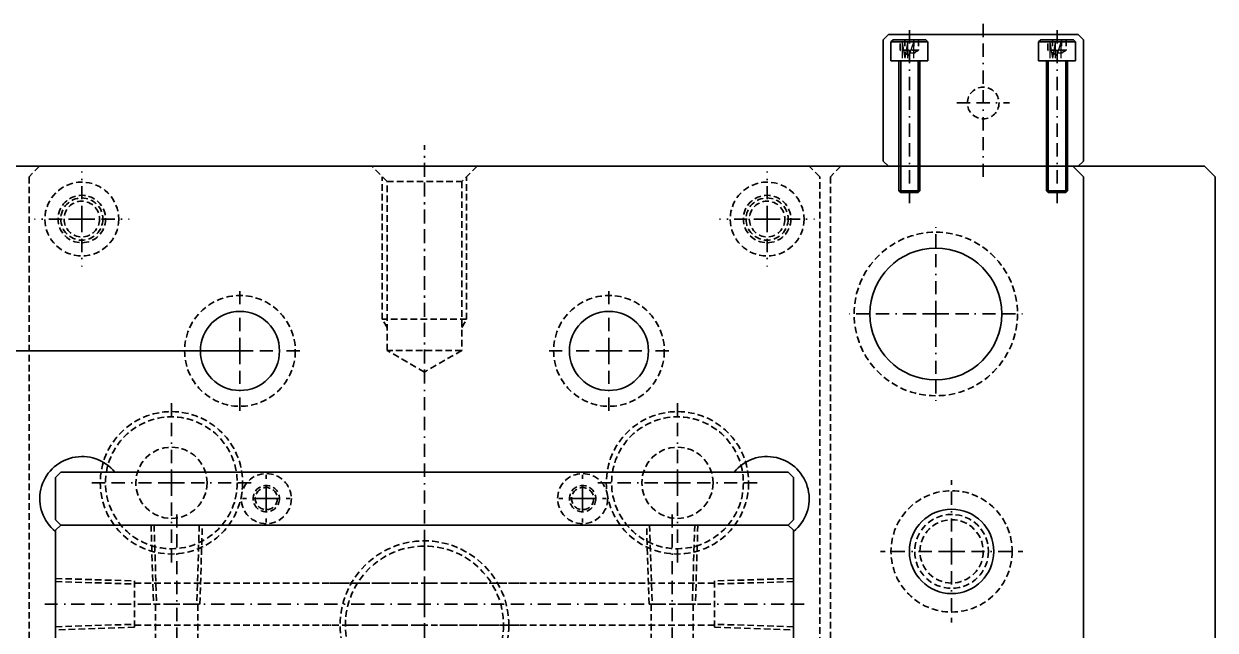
# Model space of a CAD drawing. Extents: x -430 to 437, y -440 to 538.
# Drawn here: x 140.3 to 366.3, y -78.5 to 36.4 of the extents above; entities that cross this region are included whole.
import ezdxf

# ---------------------------------------------------------------- set-up
doc = ezdxf.new("R2010")
doc.units = 0
doc.linetypes.add('BORDER', pattern=[8.75, 2.5, -1.25, 2.5, -1.25, 0, -1.25])
doc.linetypes.add('HIDDEN', pattern=[1.875, 1.25, -0.625])
for name, color, linetype in [('1', 7, 'CONTINUOUS'), ('10', 7, 'CONTINUOUS'), ('11', 7, 'CONTINUOUS'), ('13', 7, 'CONTINUOUS'), ('2', 7, 'CONTINUOUS'), ('3', 7, 'CONTINUOUS'), ('5', 7, 'CONTINUOUS'), ('9', 7, 'CONTINUOUS')]:
    doc.layers.add(name, color=color, linetype=linetype)
doc.styles.add('EXCESS_STANDARD', font='txt', dxfattribs={"height": 0.2, "bigfont": 'BIGFONT'})
doc.dimstyles.new('ISO-25', dxfattribs={"dimtxt": 4, "dimasz": 2.4, "dimexe": 0.18, "dimexo": 0.3, "dimgap": 0.2, "dimtad": 1, "dimtih": 1, "dimtoh": 1, "dimzin": 12, "dimcen": 0.09, "dimazin": 3, "dimtfac": 0.5, "dimtofl": 0, "dimtmove": 0, "dimatfit": 3})

# ---------------------------------------------------------------- blocks, each defined once
blk = doc.blocks.new('*D45')
at = {"layer": '1', "color": 50, "linetype": 'CONTINUOUS'}
for p, q in [((45.47, -28), (46.07, -25.6)), ((181.03, -25.6), (45.57, -25.6)), ((46.07, -25.6), (46.67, -28)), ((46.07, -190.6), (46.07, -25.6)), ((46.07, -190.6), (45.47, -188.2)), ((46.67, -188.2), (46.07, -190.6)), ((64.03, -190.6), (45.57, -190.6))]:
    blk.add_line(p, q, dxfattribs=at)
at = {"layer": '1', "color": 7, "linetype": 'CONTINUOUS', "style": 'EXCESS_STANDARD', "width": 0.8}
blk.add_text('165', height=4, rotation=90, dxfattribs=at).set_placement((45.87, -112.9))

msp = doc.modelspace()

# ---------------------------------------------------------------- linework, layer by layer
at = {"layer": '1', "color": 7, "linetype": 'CONTINUOUS'}
for p, q in [((303.3318, 33.3982), (304.3318, 34.3982)), ((304.3318, 34.3982), (340.3318, 34.3982)), ((340.3318, 34.3982), (341.3318, 33.3982)), ((303.3318, 10.3982), (303.3318, 33.3982)), ((341.3318, 33.3982), (341.3318, 10.3982)), ((68.3318, 9.3982), (364.3318, 9.3982)), ((93.3318, 9.3982), (339.3318, 9.3982)), ((304.3318, 9.3982), (303.3318, 10.3982)), ((340.3318, 9.3982), (304.3318, 9.3982)), ((339.3318, 9.3982), (341.3318, 7.3982)), ((341.3318, 10.3982), (340.3318, 9.3982)), ((364.3318, 9.3982), (366.3318, 7.3982)), ((341.3318, 7.3982), (341.3318, -388.6018)), ((366.3318, 7.3982), (366.3318, -388.6018)), ((147.3318, -48.6018), (146.3318, -49.6018)), ((146.3318, -49.6018), (146.3318, -57.6018)), ((285.3318, -48.6018), (147.3318, -48.6018)), ((275.0828, -48.6018), (157.5808, -48.6018)), ((286.3318, -49.6018), (285.3318, -48.6018)), ((286.3318, -57.6018), (286.3318, -49.6018)), ((146.3318, -57.6018), (147.3318, -58.6018)), ((147.3318, -58.6018), (146.3318, -59.6018)), ((147.3318, -58.6018), (285.3318, -58.6018)), ((285.3318, -58.6018), (147.3318, -58.6018)), ((285.3318, -58.6018), (286.3318, -57.6018)), ((286.3318, -59.6018), (285.3318, -58.6018)), ((146.3318, -59.6018), (146.3318, -189.6018)), ((146.3318, -59.8509), (146.3318, -190.6018)), ((286.3318, -189.6018), (286.3318, -59.6018)), ((286.3318, -190.6018), (286.3318, -59.8509))]:
    msp.add_line(p, q, dxfattribs=at)
at = {"layer": '1', "color": 141, "linetype": 'BORDER'}
for p, q in [((216.3318, -394.6018), (216.3318, 13.3982)), ((216.3318, -394.6018), (216.3318, 13.3982)), ((216.3318, -31.6018), (216.3318, 11.3982)), ((168.3318, -50.6018), (168.3318, -35.1018)), ((264.3318, -50.6018), (264.3318, -35.1018)), ((168.3318, -50.6018), (152.8318, -50.6018)), ((168.3318, -50.6018), (183.8318, -50.6018)), ((168.3318, -50.6018), (168.3318, -66.1018)), ((264.3318, -50.6018), (248.8318, -50.6018)), ((264.3318, -50.6018), (279.8318, -50.6018)), ((264.3318, -50.6018), (264.3318, -66.1018)), ((316.3318, -63.6018), (316.3318, -50.1018)), ((216.3318, -59.6018), (216.3318, -77.6018)), ((316.3318, -63.6018), (302.8318, -63.6018)), ((316.3318, -63.6018), (329.8318, -63.6018)), ((316.3318, -63.6018), (316.3318, -77.1018)), ((198.3318, -69.6018), (234.3318, -69.6018)), ((216.3318, -77.6018), (198.3318, -77.6018)), ((234.3318, -77.6018), (216.3318, -77.6018)), ((216.3318, -77.6018), (216.3318, -95.6018))]:
    msp.add_line(p, q, dxfattribs=at)
at = {"layer": '1', "color": 7, "linetype": 'HIDDEN'}
for p, q in [((143.3318, 9.3982), (141.3318, 7.3982)), ((289.3318, 9.3982), (143.3318, 9.3982)), ((209.2318, 6.4982), (206.3318, 9.3982)), ((226.3318, 9.3982), (223.4318, 6.4982)), ((291.3318, 7.3982), (289.3318, 9.3982)), ((295.3318, 9.3982), (293.3318, 7.3982)), ((339.3318, 9.3982), (295.3318, 9.3982)), ((341.3318, 7.3982), (339.3318, 9.3982)), ((141.3318, 7.3982), (141.3318, -388.6018)), ((291.3318, -388.6018), (291.3318, 7.3982)), ((293.3318, 7.3982), (293.3318, -388.6018)), ((341.3318, -388.6018), (341.3318, 7.3982)), ((209.2318, 6.4982), (223.4318, 6.4982)), ((209.2318, -25.5027), (209.2318, 6.4982)), ((223.4318, 6.4982), (223.4318, -25.5027)), ((224.3318, -19.6018), (208.3318, -19.6018)), ((223.4318, -25.5027), (209.2318, -25.5027)), ((216.3318, -29.6018), (209.2318, -25.5027)), ((223.4318, -25.5027), (216.3318, -29.6018))]:
    msp.add_line(p, q, dxfattribs=at)
at = {"layer": '1', "color": 141, "linetype": 'HIDDEN'}
for p, q in [((208.3318, -19.6018), (208.3318, 7.3982)), ((224.3318, -19.6018), (224.3318, 7.3982)), ((209.2318, -21.1607), (208.3318, -19.6018)), ((223.4318, -21.1607), (224.3318, -19.6018))]:
    msp.add_line(p, q, dxfattribs=at)
for centre, radius in [((168.3318, -50.6018), 13.5), ((264.3318, -50.6018), 13.5), ((186.3318, -53.6018), 4.75), ((246.3318, -53.6018), 4.75)]:
    msp.add_circle(centre, radius, dxfattribs=at)
at = {"layer": '1', "color": 91, "linetype": 'HIDDEN'}
for centre, radius in [((168.3318, -50.6018), 12.5), ((264.3318, -50.6018), 12.5), ((168.3318, -50.6018), 6.75), ((264.3318, -50.6018), 6.75)]:
    msp.add_circle(centre, radius, dxfattribs=at)
at = {"layer": '1', "color": 2, "linetype": 'HIDDEN'}
msp.add_circle((316.3318, -63.6018), 11.5, dxfattribs=at)
at = {"layer": '1', "color": 7, "linetype": 'CONTINUOUS'}
msp.add_circle((316.3318, -63.6018), 8, dxfattribs=at)
at = {"layer": '1', "color": 7, "linetype": 'HIDDEN'}
for radius in [16, 15]:
    msp.add_circle((216.3318, -77.6018), radius, dxfattribs=at)
at = {"layer": '1', "color": 7, "linetype": 'CONTINUOUS'}
for centre, start, end in [((151.3523, -53.6223), 38.870131, 231.129869), ((281.3114, -53.6223), 308.870131, 141.129869)]:
    msp.add_arc(centre, 8, start, end, dxfattribs=at)
at = {"layer": '10', "color": 141, "linetype": 'BORDER'}
for p, q in [((151.3318, -0.6018), (151.3318, 8.3982)), ((281.3318, -0.6018), (281.3318, 8.3982)), ((151.3318, -0.6018), (142.3318, -0.6018)), ((151.3318, -0.6018), (160.3318, -0.6018)), ((151.3318, -0.6018), (151.3318, -9.6018)), ((281.3318, -0.6018), (272.3318, -0.6018)), ((281.3318, -0.6018), (290.3318, -0.6018)), ((281.3318, -0.6018), (281.3318, -9.6018))]:
    msp.add_line(p, q, dxfattribs=at)
at = {"layer": '10', "color": 2, "linetype": 'HIDDEN'}
for centre in [(151.3318, -0.6018), (281.3318, -0.6018)]:
    msp.add_circle(centre, 7, dxfattribs=at)
at = {"layer": '10', "color": 7, "linetype": 'HIDDEN'}
for centre in [(151.3318, -0.6018), (281.3318, -0.6018)]:
    msp.add_circle(centre, 4.5, dxfattribs=at)
at = {"layer": '11', "color": 141, "linetype": 'HIDDEN'}
for p, q in [((164.4678, -58.6018), (164.9366, -73.6018)), ((165.0488, -58.6018), (165.5176, -73.6018)), ((173.6148, -58.6018), (173.1461, -73.6018)), ((173.7271, -73.6018), (174.1958, -58.6018)), ((258.9366, -73.6018), (258.4678, -58.6018)), ((259.0488, -58.6018), (259.5176, -73.6018)), ((267.6148, -58.6018), (267.1461, -73.6018)), ((268.1958, -58.6018), (267.7271, -73.6018)), ((146.3318, -68.7378), (161.3318, -69.2066)), ((146.3318, -69.3188), (161.3318, -69.7876)), ((161.3318, -69.2066), (161.3318, -77.9971)), ((161.3318, -69.6018), (216.3318, -69.6018)), ((271.3318, -69.6018), (216.3318, -69.6018)), ((286.3318, -68.7378), (271.3318, -69.2066)), ((271.3318, -69.2066), (271.3318, -77.9971)), ((286.3318, -69.3188), (271.3318, -69.7876)), ((164.9366, -73.6018), (173.7271, -73.6018)), ((165.3318, -73.6018), (165.3318, -171.6534)), ((173.3318, -73.6018), (173.3318, -171.5143)), ((267.7271, -73.6018), (258.9366, -73.6018)), ((259.3318, -73.6018), (259.3318, -171.5143)), ((267.3318, -73.6018), (267.3318, -171.6534)), ((146.3318, -77.8848), (161.3318, -77.4161)), ((161.3318, -77.9971), (146.3318, -78.4658)), ((161.3318, -77.6018), (216.3318, -77.6018)), ((271.3318, -77.6018), (216.3318, -77.6018)), ((286.3318, -77.8848), (271.3318, -77.4161)), ((271.3318, -77.9971), (286.3318, -78.4658))]:
    msp.add_line(p, q, dxfattribs=at)
at = {"layer": '11', "color": 141, "linetype": 'BORDER'}
for p, q in [((169.3318, -56.6018), (169.3318, -168.6534)), ((263.3318, -56.6018), (263.3318, -168.6534)), ((288.3318, -73.6018), (144.3318, -73.6018))]:
    msp.add_line(p, q, dxfattribs=at)
at = {"layer": '13', "color": 141, "linetype": 'BORDER'}
for p, q in [((322.3318, 36.3982), (322.3318, 7.3982)), ((308.3318, 2.3982), (308.3318, 35.3982)), ((336.3318, 2.3982), (336.3318, 35.3982)), ((317.3318, 21.3982), (327.3318, 21.3982))]:
    msp.add_line(p, q, dxfattribs=at)
at = {"layer": '13', "color": 7, "linetype": 'CONTINUOUS'}
for p, q in [((304.8318, 32.9982), (305.2318, 33.3982)), ((304.8318, 29.3982), (304.8318, 32.9982)), ((304.8318, 32.9982), (311.8318, 32.9982)), ((305.2318, 33.3982), (311.4318, 33.3982)), ((311.4318, 33.3982), (311.8318, 32.9982)), ((311.8318, 32.9982), (311.8318, 29.3982)), ((332.8318, 32.9982), (333.2318, 33.3982)), ((332.8318, 29.3982), (332.8318, 32.9982)), ((332.8318, 32.9982), (339.8318, 32.9982)), ((333.2318, 33.3982), (339.4318, 33.3982)), ((339.4318, 33.3982), (339.8318, 32.9982)), ((339.8318, 32.9982), (339.8318, 29.3982)), ((306.3318, 29.3982), (304.8318, 29.3982)), ((306.3318, 4.7482), (306.3318, 29.3982)), ((310.3318, 29.3982), (306.3318, 29.3982)), ((311.8318, 29.3982), (310.3318, 29.3982)), ((310.3318, 29.3982), (310.3318, 4.7482)), ((334.3318, 29.3982), (332.8318, 29.3982)), ((334.3318, 4.7482), (334.3318, 29.3982)), ((338.3318, 29.3982), (334.3318, 29.3982)), ((339.8318, 29.3982), (338.3318, 29.3982)), ((338.3318, 29.3982), (338.3318, 4.7482)), ((306.6818, 4.3982), (306.3318, 4.7482)), ((310.3318, 4.7482), (306.3318, 4.7482)), ((310.3318, 4.7482), (309.9818, 4.3982)), ((334.6818, 4.3982), (334.3318, 4.7482)), ((338.3318, 4.7482), (334.3318, 4.7482)), ((338.3318, 4.7482), (337.9818, 4.3982)), ((309.9818, 4.3982), (306.6818, 4.3982)), ((337.9818, 4.3982), (334.6818, 4.3982))]:
    msp.add_line(p, q, dxfattribs=at)
at = {"layer": '13', "color": 141, "linetype": 'HIDDEN'}
for p, q in [((306.5998, 31.3982), (306.5998, 33.3982)), ((307.4658, 33.3982), (307.4658, 31.3982)), ((309.1979, 33.3982), (309.1979, 31.3982)), ((310.0639, 33.3982), (310.0639, 31.3982)), ((334.5998, 31.3982), (334.5998, 33.3982)), ((335.4658, 33.3982), (335.4658, 31.3982)), ((337.1979, 33.3982), (337.1979, 31.3982)), ((338.0639, 33.3982), (338.0639, 31.3982)), ((310.0639, 31.3982), (306.5998, 31.3982)), ((308.3318, 30.3982), (306.5998, 31.3982)), ((310.0639, 31.3982), (308.3318, 30.3982)), ((338.0639, 31.3982), (334.5998, 31.3982)), ((336.3318, 30.3982), (334.5998, 31.3982)), ((338.0639, 31.3982), (336.3318, 30.3982))]:
    msp.add_line(p, q, dxfattribs=at)
at = {"layer": '13', "color": 150, "linetype": 'CONTINUOUS'}
for p, q in [((306.6818, 4.3982), (306.6818, 29.3982)), ((309.9818, 29.3982), (309.9818, 4.3982)), ((334.6818, 4.3982), (334.6818, 29.3982)), ((337.9818, 29.3982), (337.9818, 4.3982))]:
    msp.add_line(p, q, dxfattribs=at)
at = {"layer": '13', "color": 7, "linetype": 'HIDDEN'}
msp.add_circle((322.3318, 21.3982), 3, dxfattribs=at)
at = {"layer": '2', "color": 141, "linetype": 'BORDER'}
for p, q in [((186.3318, -53.6018), (186.3318, -49.1018)), ((246.3318, -53.6018), (246.3318, -49.1018)), ((186.3318, -53.6018), (181.8318, -53.6018)), ((186.3318, -53.6018), (190.8318, -53.6018)), ((186.3318, -53.6018), (186.3318, -58.1018)), ((246.3318, -53.6018), (241.8318, -53.6018)), ((246.3318, -53.6018), (250.8318, -53.6018)), ((246.3318, -53.6018), (246.3318, -58.1018))]:
    msp.add_line(p, q, dxfattribs=at)
at = {"layer": '2', "color": 231, "linetype": 'HIDDEN'}
for centre in [(186.3318, -53.6018), (246.3318, -53.6018)]:
    msp.add_circle(centre, 2.5, dxfattribs=at)
at = {"layer": '2', "color": 141, "linetype": 'HIDDEN'}
for centre in [(186.3318, -53.6018), (246.3318, -53.6018)]:
    msp.add_circle(centre, 2.1, dxfattribs=at)
at = {"layer": '3', "color": 141, "linetype": 'BORDER'}
for q in [(313.3318, -1.1018), (295.8318, -18.6018), (330.8318, -18.6018), (313.3318, -36.1018)]:
    msp.add_line((313.3318, -18.6018), q, dxfattribs=at)
at = {"layer": '3', "color": 2, "linetype": 'HIDDEN'}
msp.add_circle((313.3318, -18.6018), 15.5, dxfattribs=at)
at = {"layer": '3', "color": 1, "linetype": 'CONTINUOUS'}
msp.add_circle((313.3318, -18.6018), 12.5, dxfattribs=at)
at = {"layer": '3', "color": 150, "linetype": 'HIDDEN'}
msp.add_circle((316.3318, -63.6018), 7, dxfattribs=at)
at = {"layer": '3', "color": 7, "linetype": 'HIDDEN'}
msp.add_circle((316.3318, -63.6018), 6, dxfattribs=at)
at = {"layer": '5', "color": 1, "linetype": 'CONTINUOUS'}
for centre in [(181.3318, -25.6018), (251.3318, -25.6018)]:
    msp.add_circle(centre, 7.5, dxfattribs=at)
at = {"layer": '9', "color": 141, "linetype": 'BORDER'}
for p, q in [((181.3318, -25.6018), (181.3318, -13.1018)), ((251.3318, -25.6018), (251.3318, -13.1018)), ((181.3318, -25.6018), (168.8318, -25.6018)), ((181.3318, -25.6018), (193.8318, -25.6018)), ((181.3318, -25.6018), (181.3318, -38.1018)), ((251.3318, -25.6018), (238.8318, -25.6018)), ((251.3318, -25.6018), (263.8318, -25.6018)), ((251.3318, -25.6018), (251.3318, -38.1018))]:
    msp.add_line(p, q, dxfattribs=at)
at = {"layer": '9', "color": 150, "linetype": 'HIDDEN'}
for centre in [(151.3318, -0.6018), (281.3318, -0.6018)]:
    msp.add_circle(centre, 4, dxfattribs=at)
at = {"layer": '9', "color": 7, "linetype": 'HIDDEN'}
for centre in [(151.3318, -0.6018), (281.3318, -0.6018)]:
    msp.add_circle(centre, 3.375, dxfattribs=at)
at = {"layer": '9', "color": 2, "linetype": 'HIDDEN'}
for centre in [(181.3318, -25.6018), (251.3318, -25.6018)]:
    msp.add_circle(centre, 10.5, dxfattribs=at)
at = {"layer": '9', "color": 1, "linetype": 'CONTINUOUS'}
for centre in [(181.3318, -25.6018), (251.3318, -25.6018)]:
    msp.add_circle(centre, 7.5, dxfattribs=at)

# ---------------------------------------------------------------- texts
at = {"layer": '13', "color": 7, "linetype": 'CONTINUOUS', "style": 'EXCESS_STANDARD', "width": 0.5}
for p in [(306.6941, 29.8799), (334.6941, 29.8799)]:
    msp.add_text('M4', height=3, dxfattribs=at).set_placement(p)

# ---------------------------------------------------------------- dimensions: what is measured, and where the dimension line sits
at = {"layer": '1'}
dim = msp.add_linear_dim(base=(46.0724, -25.6018), p1=(64.3318, -190.6018), p2=(181.3318, -25.6018), angle=90, dimstyle='ISO-25', override={"dimtxt": 2, "dimasz": 2.4, "dimdec": 3, "dimzin": 0, "dimtol": 0, "dimlim": 0, "dimtdec": 3, "dimtzin": 8}, dxfattribs=at)
dim.commit()
dim.dimension.update_dxf_attribs({"geometry": '*D45', "text_midpoint": (43.8724, -108.1018), "dimtype": 128, "text_rotation": 90})

doc.saveas('drawing.dxf')
